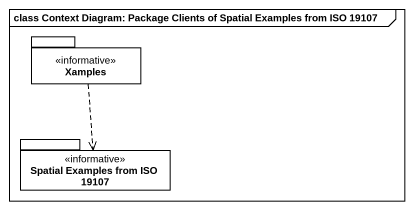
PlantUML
@startuml
mainframe class Context Diagram: Package Clients of Spatial Examples from ISO 19107
package Xamples <<informative>> {
}
package "Spatial Examples from ISO 19107" as Spatial_Examples_from_ISO <<informative>> {
}
Xamples ..> Spatial_Examples_from_ISO
@enduml
